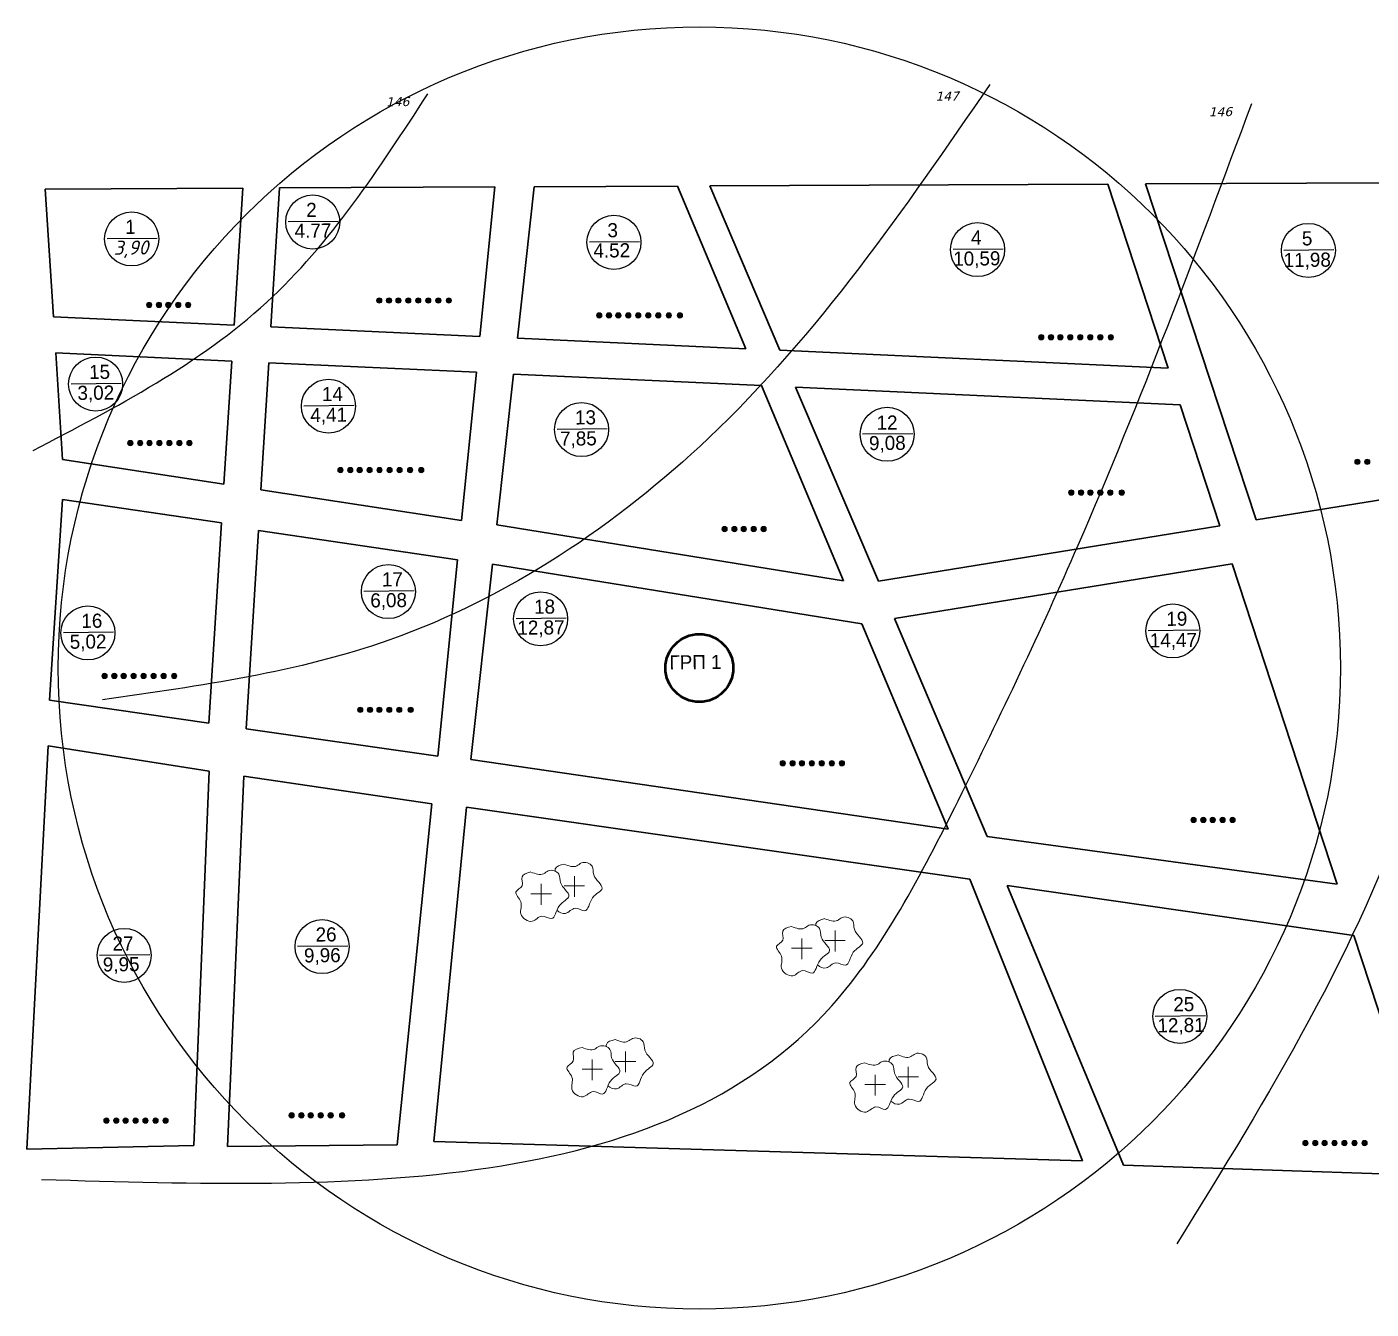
# Model space of a CAD drawing. Header units: millimetres. Extents: x -710977 to 10671, y -929782 to 89628.
# Drawn here: x 2107.4 to 2275.2, y 1886.1 to 2046.1 of the extents above; entities that cross this region are included whole.
import ezdxf

# ---------------------------------------------------------------- set-up
doc = ezdxf.new("R2010")
doc.units = ezdxf.units.MM
doc.header["$LTSCALE"] = 0.4
doc.layers.add('GRP_workPlace', color=100, linetype='Continuous')
doc.layers.add('Площади', color=7, linetype='Continuous')
doc.layers.add('Тонкая', color=82, linetype='Continuous', lineweight=20)
doc.styles.add('style1', font='verdana.ttf', dxfattribs={"oblique": 15})

msp = doc.modelspace()

# ---------------------------------------------------------------- hatches: boundary and pattern name
at = {"layer": 'Тонкая', "ltscale": 10}
for points in [[(2123.028, 2011.393, 1), (2122.357, 2011.393, 1)], [(2124.252, 2011.393, 1), (2123.581, 2011.393, 1)], [(2125.42, 2011.393, 1), (2124.748, 2011.393, 1)], [(2126.659, 2011.393, 1), (2125.987, 2011.393, 1)], [(2127.898, 2011.393, 1), (2127.226, 2011.393, 1)], [(2151.737, 2011.938, 1), (2151.066, 2011.938, 1)], [(2152.961, 2011.938, 1), (2152.29, 2011.938, 1)], [(2154.129, 2011.938, 1), (2153.457, 2011.938, 1)], [(2155.368, 2011.938, 1), (2154.696, 2011.938, 1)], [(2156.607, 2011.938, 1), (2155.935, 2011.938, 1)], [(2157.863, 2011.938, 1), (2157.192, 2011.938, 1)], [(2159.114, 2011.938, 1), (2158.442, 2011.938, 1)], [(2160.426, 2011.938, 1), (2159.755, 2011.938, 1)], [(2179.189, 2010.075, 1), (2178.517, 2010.075, 1)], [(2180.413, 2010.075, 1), (2179.741, 2010.075, 1)], [(2181.58, 2010.075, 1), (2180.909, 2010.075, 1)], [(2182.819, 2010.075, 1), (2182.148, 2010.075, 1)], [(2184.058, 2010.075, 1), (2183.387, 2010.075, 1)], [(2185.315, 2010.075, 1), (2184.643, 2010.075, 1)], [(2186.565, 2010.075, 1), (2185.894, 2010.075, 1)], [(2187.878, 2010.075, 1), (2187.206, 2010.075, 1)], [(2189.26, 2010.075, 1), (2188.589, 2010.075, 1)], [(2234.35, 2007.353, 1), (2233.678, 2007.353, 1)], [(2235.574, 2007.353, 1), (2234.902, 2007.353, 1)], [(2236.741, 2007.353, 1), (2236.07, 2007.353, 1)], [(2237.98, 2007.353, 1), (2237.309, 2007.353, 1)], [(2239.219, 2007.353, 1), (2238.548, 2007.353, 1)], [(2240.476, 2007.353, 1), (2239.804, 2007.353, 1)], [(2241.726, 2007.353, 1), (2241.055, 2007.353, 1)], [(2243.039, 2007.353, 1), (2242.367, 2007.353, 1)], [(2120.681, 1994.145, 1), (2120.01, 1994.145, 1)], [(2121.905, 1994.145, 1), (2121.234, 1994.145, 1)], [(2123.073, 1994.145, 1), (2122.401, 1994.145, 1)], [(2124.312, 1994.145, 1), (2123.64, 1994.145, 1)], [(2125.55, 1994.145, 1), (2124.879, 1994.145, 1)], [(2126.807, 1994.145, 1), (2126.136, 1994.145, 1)], [(2128.058, 1994.145, 1), (2127.386, 1994.145, 1)], [(2273.806, 1991.805, 1), (2273.135, 1991.805, 1)], [(2275.03, 1991.805, 1), (2274.359, 1991.805, 1)], [(2146.904, 1990.774, 1), (2146.233, 1990.774, 1)], [(2148.128, 1990.774, 1), (2147.457, 1990.774, 1)], [(2149.296, 1990.774, 1), (2148.624, 1990.774, 1)], [(2150.535, 1990.774, 1), (2149.863, 1990.774, 1)], [(2151.774, 1990.774, 1), (2151.102, 1990.774, 1)], [(2153.03, 1990.774, 1), (2152.359, 1990.774, 1)], [(2154.281, 1990.774, 1), (2153.609, 1990.774, 1)], [(2155.593, 1990.774, 1), (2154.922, 1990.774, 1)], [(2156.976, 1990.774, 1), (2156.304, 1990.774, 1)], [(2238.098, 1987.971, 1), (2237.427, 1987.971, 1)], [(2239.322, 1987.971, 1), (2238.651, 1987.971, 1)], [(2240.49, 1987.971, 1), (2239.819, 1987.971, 1)], [(2241.729, 1987.971, 1), (2241.058, 1987.971, 1)], [(2242.968, 1987.971, 1), (2242.297, 1987.971, 1)], [(2244.397, 1987.971, 1), (2243.726, 1987.971, 1)], [(2194.84, 1983.42, 1), (2194.169, 1983.42, 1)], [(2196.064, 1983.42, 1), (2195.393, 1983.42, 1)], [(2197.232, 1983.42, 1), (2196.56, 1983.42, 1)], [(2198.471, 1983.42, 1), (2197.799, 1983.42, 1)], [(2199.71, 1983.42, 1), (2199.038, 1983.42, 1)], [(2117.457, 1965.092, 1), (2116.786, 1965.092, 1)], [(2118.682, 1965.092, 1), (2118.01, 1965.092, 1)], [(2119.849, 1965.092, 1), (2119.178, 1965.092, 1)], [(2121.088, 1965.092, 1), (2120.417, 1965.092, 1)], [(2122.327, 1965.092, 1), (2121.656, 1965.092, 1)], [(2123.584, 1965.092, 1), (2122.912, 1965.092, 1)], [(2124.834, 1965.092, 1), (2124.163, 1965.092, 1)], [(2126.146, 1965.092, 1), (2125.475, 1965.092, 1)], [(2149.365, 1960.857, 1), (2148.694, 1960.857, 1)], [(2150.589, 1960.857, 1), (2149.918, 1960.857, 1)], [(2151.757, 1960.857, 1), (2151.086, 1960.857, 1)], [(2152.996, 1960.857, 1), (2152.325, 1960.857, 1)], [(2154.235, 1960.857, 1), (2153.564, 1960.857, 1)], [(2155.664, 1960.857, 1), (2154.993, 1960.857, 1)], [(2202.095, 1954.199, 1), (2201.424, 1954.199, 1)], [(2203.319, 1954.199, 1), (2202.648, 1954.199, 1)], [(2204.487, 1954.199, 1), (2203.816, 1954.199, 1)], [(2205.726, 1954.199, 1), (2205.055, 1954.199, 1)], [(2206.965, 1954.199, 1), (2206.294, 1954.199, 1)], [(2208.222, 1954.199, 1), (2207.55, 1954.199, 1)], [(2209.472, 1954.199, 1), (2208.801, 1954.199, 1)], [(2253.359, 1947.12, 1), (2252.688, 1947.12, 1)], [(2254.583, 1947.12, 1), (2253.912, 1947.12, 1)], [(2255.751, 1947.12, 1), (2255.08, 1947.12, 1)], [(2256.99, 1947.12, 1), (2256.319, 1947.12, 1)], [(2258.229, 1947.12, 1), (2257.558, 1947.12, 1)], [(2117.698, 1909.601, 1), (2117.027, 1909.601, 1)], [(2118.922, 1909.601, 1), (2118.251, 1909.601, 1)], [(2120.09, 1909.601, 1), (2119.419, 1909.601, 1)], [(2121.329, 1909.601, 1), (2120.657, 1909.601, 1)], [(2122.568, 1909.601, 1), (2121.896, 1909.601, 1)], [(2123.824, 1909.601, 1), (2123.153, 1909.601, 1)], [(2125.075, 1909.601, 1), (2124.404, 1909.601, 1)], [(2140.807, 1910.258, 1), (2140.136, 1910.258, 1)], [(2142.031, 1910.258, 1), (2141.36, 1910.258, 1)], [(2143.199, 1910.258, 1), (2142.528, 1910.258, 1)], [(2144.438, 1910.258, 1), (2143.766, 1910.258, 1)], [(2145.677, 1910.258, 1), (2145.005, 1910.258, 1)], [(2147.106, 1910.258, 1), (2146.434, 1910.258, 1)], [(2267.32, 1906.797, 1), (2266.648, 1906.797, 1)], [(2268.544, 1906.797, 1), (2267.873, 1906.797, 1)], [(2269.711, 1906.797, 1), (2269.04, 1906.797, 1)], [(2270.95, 1906.797, 1), (2270.279, 1906.797, 1)], [(2272.189, 1906.797, 1), (2271.518, 1906.797, 1)], [(2273.446, 1906.797, 1), (2272.775, 1906.797, 1)], [(2274.696, 1906.797, 1), (2274.025, 1906.797, 1)]]:
    msp.add_hatch(color=0, dxfattribs=at).paths.add_polyline_path(points)

# ---------------------------------------------------------------- linework, layer by layer
at = {"color": 0, "lineweight": 30}
for p, q in [((2242.337, 2026.465), (2192.657, 2026.231)), ((2242.337, 2026.465), (2249.855, 2003.501)), ((2277.199, 2026.628), (2247.046, 2026.487)), ((2247.046, 2026.487), (2260.829, 1984.554)), ((2134.371, 2025.958), (2109.717, 2025.842)), ((2109.717, 2025.842), (2110.745, 2009.902)), ((2134.371, 2025.958), (2133.284, 2008.865)), ((2137.885, 2008.653), (2138.949, 2025.979)), ((2165.848, 2026.105), (2138.949, 2025.979)), ((2165.848, 2026.105), (2163.975, 2007.453)), ((2168.64, 2007.238), (2170.726, 2026.128)), ((2188.616, 2026.212), (2170.726, 2026.128)), ((2188.616, 2026.212), (2197.158, 2005.926)), ((2201.401, 2005.731), (2192.657, 2026.231)), ((2110.745, 2009.902), (2133.284, 2008.865)), ((2137.885, 2008.653), (2163.975, 2007.453)), ((2168.64, 2007.238), (2197.158, 2005.926)), ((2111.036, 2005.388), (2111.892, 1992.114)), ((2111.036, 2005.388), (2132.999, 2004.378)), ((2201.401, 2005.731), (2249.855, 2003.501)), ((2132.999, 2004.378), (2132.022, 1989.031)), ((2136.636, 1988.324), (2137.609, 2004.166)), ((2137.609, 2004.166), (2163.525, 2002.973)), ((2163.525, 2002.973), (2161.67, 1984.49)), ((2166.07, 1983.961), (2168.146, 2002.761)), ((2168.146, 2002.761), (2199.09, 2001.337)), ((2199.09, 2001.337), (2209.36, 1976.944)), ((2213.692, 1976.914), (2203.359, 2001.141)), ((2203.359, 2001.141), (2251.35, 1998.933)), ((2251.35, 1998.933), (2256.298, 1983.82)), ((2111.892, 1992.114), (2132.022, 1989.031)), ((2136.636, 1988.324), (2161.67, 1984.49)), ((2289.454, 1989.194), (2260.829, 1984.554)), ((2110.276, 1962.061), (2111.892, 1987.114)), ((2111.892, 1987.114), (2131.714, 1984.177)), ((2131.714, 1984.177), (2130.123, 1959.175)), ((2134.801, 1958.471), (2136.323, 1983.246)), ((2136.323, 1983.246), (2161.176, 1979.566)), ((2166.07, 1983.961), (2209.36, 1976.944)), ((2256.298, 1983.82), (2213.692, 1976.914)), ((2161.176, 1979.566), (2158.717, 1955.078)), ((2162.834, 1954.66), (2165.528, 1979.049)), ((2165.528, 1979.049), (2211.62, 1971.578)), ((2257.852, 1979.072), (2215.686, 1972.237)), ((2257.852, 1979.072), (2270.942, 1939.087)), ((2211.62, 1971.578), (2222.396, 1945.984)), ((2227.283, 1945.048), (2215.686, 1972.237)), ((2130.123, 1959.175), (2110.276, 1962.061)), ((2158.717, 1955.078), (2134.801, 1958.471)), ((2107.433, 1906.05), (2110.096, 1956.364)), ((2110.096, 1956.364), (2130.194, 1953.192)), ((2222.396, 1945.984), (2162.834, 1954.66)), ((2130.194, 1953.192), (2128.269, 1906.475)), ((2132.485, 1906.361), (2134.49, 1952.562)), ((2134.49, 1952.562), (2157.974, 1949.127)), ((2157.974, 1949.127), (2153.64, 1906.57)), ((2158.206, 1907.012), (2162.302, 1948.72)), ((2162.302, 1948.72), (2225.087, 1939.725)), ((2270.942, 1939.087), (2227.283, 1945.048)), ((2225.087, 1939.725), (2239.17, 1904.573)), ((2244.304, 1904.035), (2229.762, 1938.935)), ((2229.762, 1938.935), (2273.027, 1932.72)), ((2273.027, 1932.72), (2282.837, 1902.754)), ((2128.269, 1906.475), (2107.433, 1906.05)), ((2153.64, 1906.57), (2132.485, 1906.361)), ((2239.17, 1904.573), (2158.206, 1907.012)), ((2282.837, 1902.754), (2244.304, 1904.035))]:
    msp.add_line(p, q, dxfattribs=at)
at = {"color": 241, "lineweight": 25}
for p, q in [((2146.299, 2021.805), (2140.045, 2021.736)), ((2123.702, 2019.692), (2117.449, 2019.623)), ((2183.889, 2019.271), (2177.635, 2019.202)), ((2229.261, 2018.361), (2223.007, 2018.291)), ((2270.55, 2018.255), (2264.297, 2018.186)), ((2119.202, 2001.583), (2112.948, 2001.514)), ((2148.261, 1998.825), (2142.008, 1998.756)), ((2179.843, 1995.906), (2173.59, 1995.837)), ((2217.98, 1995.314), (2211.726, 1995.245)), ((2155.743, 1975.692), (2149.489, 1975.622)), ((2174.736, 1972.288), (2168.482, 1972.218)), ((2118.238, 1970.53), (2111.984, 1970.46)), ((2253.635, 1970.779), (2247.381, 1970.71)), ((2147.469, 1931.388), (2141.215, 1931.319)), ((2122.764, 1930.291), (2116.51, 1930.221)), ((2254.505, 1922.681), (2248.251, 1922.612))]:
    msp.add_line(p, q, dxfattribs=at)
for centre in [(2143.107, 2021.731), (2120.51, 2019.618), (2180.696, 2019.198), (2226.068, 2018.287), (2267.358, 2018.182), (2116.009, 2001.51), (2145.069, 1998.752), (2176.651, 1995.833), (2214.788, 1995.241), (2152.551, 1975.618), (2171.543, 1972.214), (2115.045, 1970.456), (2250.442, 1970.705), (2144.276, 1931.315), (2119.572, 1930.217), (2251.313, 1922.608)]:
    msp.add_circle(centre, 3.373, dxfattribs=at)
at = {"ltscale": 0.5}
for points in [[(2227.592, 2038.888), (2192.523, 1994.794), (2152.726, 1969.598), (2116.87, 1962.118)], [(2108.201, 1993.219), (2137.359, 2011.723), (2157.455, 2037.707)], [(2109.263, 1902.253), (2207.89, 1923.93), (2223.652, 1949.52), (2238.625, 1981.409), (2260.296, 2036.526)], [(2289.199, 2037.158), (2288.645, 2000.598), (2280.329, 1951.297), (2250.945, 1894.241)]]:
    msp.add_spline(points, degree=3, dxfattribs=at)
at = {"layer": 'GRP_workPlace'}
msp.add_circle((2191.349, 1966.079), 80, dxfattribs=at)
at = {"layer": 'GRP_workPlace', "color": 1, "lineweight": 50}
msp.add_circle((2191.349, 1966.079), 4.23, dxfattribs=at)
at = {"layer": 'Тонкая', "color": 6}
for p, q in [((2175.752, 1940.106), (2175.752, 1937.523)), ((2175.752, 1938.887), (2175.752, 1940.106)), ((2171.605, 1937.909), (2171.605, 1939.129)), ((2171.605, 1939.129), (2171.605, 1936.546)), ((2208.282, 1933.305), (2208.282, 1930.722)), ((2208.282, 1932.086), (2208.282, 1933.305)), ((2204.135, 1931.108), (2204.135, 1932.328)), ((2204.135, 1932.328), (2204.135, 1929.745)), ((2182.131, 1918.216), (2182.131, 1915.633)), ((2182.131, 1916.997), (2182.131, 1918.216)), ((2177.983, 1916.019), (2177.983, 1917.239)), ((2177.983, 1917.239), (2177.983, 1914.655)), ((2217.425, 1916.303), (2217.425, 1913.72)), ((2217.425, 1915.084), (2217.425, 1916.303)), ((2213.277, 1914.106), (2213.277, 1915.326)), ((2213.277, 1915.326), (2213.277, 1912.743))]:
    msp.add_line(p, q, dxfattribs=at)
at = {"layer": 'Тонкая', "color": 0, "ltscale": 10}
for centre in [(2122.692, 2011.393), (2123.916, 2011.393), (2125.084, 2011.393), (2126.323, 2011.393), (2127.562, 2011.393), (2151.401, 2011.938), (2152.625, 2011.938), (2153.793, 2011.938), (2155.032, 2011.938), (2156.271, 2011.938), (2157.527, 2011.938), (2158.778, 2011.938), (2160.09, 2011.938), (2178.853, 2010.075), (2180.077, 2010.075), (2181.245, 2010.075), (2182.484, 2010.075), (2183.722, 2010.075), (2184.979, 2010.075), (2186.23, 2010.075), (2187.542, 2010.075), (2188.925, 2010.075), (2234.014, 2007.353), (2235.238, 2007.353), (2236.406, 2007.353), (2237.645, 2007.353), (2238.883, 2007.353), (2240.14, 2007.353), (2241.391, 2007.353), (2242.703, 2007.353), (2120.345, 1994.145), (2121.569, 1994.145), (2122.737, 1994.145), (2123.976, 1994.145), (2125.215, 1994.145), (2126.471, 1994.145), (2127.722, 1994.145), (2273.471, 1991.805), (2274.695, 1991.805), (2146.568, 1990.774), (2147.792, 1990.774), (2148.96, 1990.774), (2150.199, 1990.774), (2151.438, 1990.774), (2152.695, 1990.774), (2153.945, 1990.774), (2155.257, 1990.774), (2156.64, 1990.774), (2237.763, 1987.971), (2238.987, 1987.971), (2240.154, 1987.971), (2241.393, 1987.971), (2242.632, 1987.971), (2244.061, 1987.971), (2194.504, 1983.42), (2195.728, 1983.42), (2196.896, 1983.42), (2198.135, 1983.42), (2199.374, 1983.42), (2117.122, 1965.092), (2118.346, 1965.092), (2119.513, 1965.092), (2120.752, 1965.092), (2121.991, 1965.092), (2123.248, 1965.092), (2124.498, 1965.092), (2125.811, 1965.092), (2149.03, 1960.857), (2150.254, 1960.857), (2151.421, 1960.857), (2152.66, 1960.857), (2153.899, 1960.857), (2155.328, 1960.857), (2201.76, 1954.199), (2202.984, 1954.199), (2204.151, 1954.199), (2205.39, 1954.199), (2206.629, 1954.199), (2207.886, 1954.199), (2209.136, 1954.199), (2253.024, 1947.12), (2254.248, 1947.12), (2255.415, 1947.12), (2256.654, 1947.12), (2257.893, 1947.12), (2117.363, 1909.601), (2118.587, 1909.601), (2119.754, 1909.601), (2120.993, 1909.601), (2122.232, 1909.601), (2123.489, 1909.601), (2124.739, 1909.601), (2140.472, 1910.258), (2141.696, 1910.258), (2142.863, 1910.258), (2144.102, 1910.258), (2145.341, 1910.258), (2146.77, 1910.258), (2266.984, 1906.797), (2268.208, 1906.797), (2269.376, 1906.797), (2270.615, 1906.797), (2271.854, 1906.797), (2273.11, 1906.797), (2274.361, 1906.797)]:
    msp.add_circle(centre, 0.336, dxfattribs=at)
at = {"layer": 'Тонкая', "color": 6}
for points in [[(2170.341, 1940.625), (2169.231, 1940.025), (2169.231, 1938.915), (2168.465, 1938.15), (2169.081, 1936.905), (2169.081, 1935.405), (2170.491, 1934.475), (2171.714, 1935.114), (2172.893, 1934.805), (2173.888, 1936.43), (2175.069, 1937.61), (2174.029, 1939.305), (2173.824, 1940.355), (2172.503, 1940.775), (2171.918, 1940.412), (2170.336, 1940.619)], [(2170.337, 1937.909), (2172.889, 1937.909)], [(2174.484, 1938.887), (2177.037, 1938.887)], [(2202.871, 1933.824), (2201.761, 1933.224), (2201.761, 1932.114), (2200.995, 1931.349), (2201.611, 1930.104), (2201.611, 1928.604), (2203.021, 1927.674), (2204.244, 1928.313), (2205.423, 1928.004), (2206.418, 1929.629), (2207.599, 1930.81), (2206.559, 1932.504), (2206.354, 1933.554), (2205.033, 1933.974), (2204.447, 1933.611), (2202.866, 1933.818)], [(2202.867, 1931.108), (2205.419, 1931.108)], [(2207.014, 1932.086), (2209.567, 1932.086)], [(2176.72, 1918.735), (2175.609, 1918.135), (2175.609, 1917.025), (2174.844, 1916.26), (2175.459, 1915.015), (2175.459, 1913.515), (2176.87, 1912.585), (2178.092, 1913.223), (2179.271, 1912.915), (2180.267, 1914.54), (2181.447, 1915.72), (2180.408, 1917.415), (2180.202, 1918.465), (2178.881, 1918.885), (2178.296, 1918.522), (2176.714, 1918.729)], [(2176.715, 1916.019), (2179.268, 1916.019)], [(2180.862, 1916.997), (2183.415, 1916.997)], [(2212.014, 1916.822), (2210.903, 1916.222), (2210.903, 1915.112), (2210.138, 1914.347), (2210.753, 1913.102), (2210.753, 1911.602), (2212.164, 1910.672), (2213.386, 1911.311), (2214.565, 1911.002), (2215.561, 1912.627), (2216.741, 1913.808), (2215.702, 1915.502), (2215.496, 1916.552), (2214.175, 1916.972), (2213.59, 1916.609), (2212.008, 1916.816)], [(2212.009, 1914.106), (2214.562, 1914.106)], [(2216.156, 1915.084), (2218.709, 1915.084)]]:
    msp.add_spline(points, degree=3, dxfattribs=at)
for points, knots in [([(2174.489, 1941.602), (2173.981, 1941.476), (2173.353, 1941.319), (2173.356, 1940.827), (2173.366, 1940.727)], [0, 0, 0, 0, 1.2624019, 1.5601918, 1.5601918, 1.5601918, 1.5601918]), ([(2173.571, 1935.842), (2173.867, 1935.557), (2174.821, 1935.145), (2175.711, 1936.519), (2177.485, 1935.201), (2177.618, 1937.639), (2180.024, 1938.541), (2177.911, 1939.917), (2178.25, 1941.548), (2176.773, 1942.029), (2175.862, 1941.071), (2175.05, 1941.38), (2174.483, 1941.597)], [6.9446187, 6.9446187, 6.9446187, 6.9446187, 8.0326898, 9.4115689, 10.6307294, 12.536176, 14.2057588, 16.1935864, 17.2635322, 18.6495446, 19.3379741, 20.9331365, 20.9331365, 20.9331365, 20.9331365]), ([(2207.019, 1934.802), (2206.511, 1934.675), (2205.883, 1934.518), (2205.886, 1934.026), (2205.896, 1933.926)], [0, 0, 0, 0, 1.2624019, 1.5601918, 1.5601918, 1.5601918, 1.5601918]), ([(2206.101, 1929.041), (2206.397, 1928.756), (2207.351, 1928.344), (2208.241, 1929.718), (2210.015, 1928.4), (2210.148, 1930.839), (2212.554, 1931.741), (2210.441, 1933.116), (2210.78, 1934.747), (2209.303, 1935.228), (2208.392, 1934.27), (2207.58, 1934.579), (2207.013, 1934.796)], [6.9446187, 6.9446187, 6.9446187, 6.9446187, 8.0326898, 9.4115689, 10.6307294, 12.536176, 14.2057588, 16.1935864, 17.2635322, 18.6495446, 19.3379741, 20.9331365, 20.9331365, 20.9331365, 20.9331365]), ([(2180.867, 1919.712), (2180.359, 1919.586), (2179.731, 1919.429), (2179.735, 1918.937), (2179.745, 1918.836)], [0, 0, 0, 0, 1.2624019, 1.5601918, 1.5601918, 1.5601918, 1.5601918]), ([(2179.949, 1913.952), (2180.245, 1913.667), (2181.2, 1913.255), (2182.089, 1914.628), (2183.863, 1913.31), (2183.996, 1915.749), (2186.403, 1916.651), (2184.289, 1918.027), (2184.628, 1919.658), (2183.151, 1920.139), (2182.241, 1919.18), (2181.429, 1919.49), (2180.862, 1919.706)], [6.9446187, 6.9446187, 6.9446187, 6.9446187, 8.0326898, 9.4115689, 10.6307294, 12.536176, 14.2057588, 16.1935864, 17.2635322, 18.6495446, 19.3379741, 20.9331365, 20.9331365, 20.9331365, 20.9331365]), ([(2216.161, 1917.8), (2215.653, 1917.673), (2215.025, 1917.516), (2215.029, 1917.024), (2215.039, 1916.924)], [0, 0, 0, 0, 1.2624019, 1.5601918, 1.5601918, 1.5601918, 1.5601918]), ([(2215.243, 1912.039), (2215.539, 1911.754), (2216.494, 1911.342), (2217.383, 1912.716), (2219.157, 1911.398), (2219.29, 1913.837), (2221.697, 1914.739), (2219.583, 1916.114), (2219.922, 1917.745), (2218.445, 1918.226), (2217.535, 1917.268), (2216.723, 1917.577), (2216.156, 1917.794)], [6.9446187, 6.9446187, 6.9446187, 6.9446187, 8.0326898, 9.4115689, 10.6307294, 12.536176, 14.2057588, 16.1935864, 17.2635322, 18.6495446, 19.3379741, 20.9331365, 20.9331365, 20.9331365, 20.9331365])]:
    msp.add_open_spline(points, degree=3, knots=knots, dxfattribs=at)

# ---------------------------------------------------------------- texts
at = {"color": 2, "ltscale": 0.5, "attachment_point": 1, "rotation": 0.63657}
for s, width, insert, char_height in [('2', 5.01493, (2142.283, 2024.116), 1.759), ('1', 5.01493, (2119.686, 2022.003), 1.759), ('4.{\\Ftxt|c204;77}', 8.51432, (2140.833, 2021.505), 1.75896), ('3', 5.01493, (2179.873, 2021.582), 1.759), ('4', 5.01493, (2225.245, 2020.671), 1.759), ('5', 5.01493, (2266.534, 2020.566), 1.759), ('{\\fISOCPEUR|b0|i1|c204|p34;3,90}', 8.51432, (2118.237, 2019.392), 1.75896), ('4.{\\Ftxt|c204;52}', 8.51432, (2178.122, 2019.04), 1.75896), ('{\\Ftxt|c204;10,59}', 8.51432, (2223.024, 2018.025), 1.75896), ('{\\Ftxt|c204;11,98}', 8.51432, (2264.261, 2017.854), 1.75896), ('15', 5.01493, (2115.186, 2003.894), 1.759), ('{\\Ftxt|c204;3,02}', 8.51432, (2113.736, 2001.284), 1.75896), ('14', 5.01493, (2144.245, 2001.136), 1.759), ('{\\Ftxt|c204;4,41}', 8.51432, (2142.795, 1998.525), 1.75896), ('13', 5.01493, (2175.827, 1998.217), 1.759), ('12', 5.01493, (2213.458, 1997.565), 1.759), ('{\\Ftxt|c204;7,85}', 8.51432, (2173.96, 1995.575), 1.75896), ('{\\Ftxt|c204;9,08}', 8.51432, (2212.514, 1995.015), 1.75896), ('17', 5.01493, (2151.727, 1978.003), 1.759), ('{\\Ftxt|c204;6,08}', 8.51432, (2150.277, 1975.392), 1.75896), ('18', 5.01493, (2170.72, 1974.599), 1.759), ('16', 5.01493, (2114.222, 1972.84), 1.759), ('19', 5.01493, (2249.619, 1973.09), 1.759), ('{\\Ftxt|c204;12,87}', 8.51432, (2168.635, 1971.977), 1.75896), ('{\\Ftxt|c204;5,02}', 8.51432, (2112.772, 1970.23), 1.75896), ('{\\Ftxt|c204;14,47}', 8.51432, (2247.556, 1970.395), 1.75896), ('27', 5.01493, (2118.109, 1932.562), 1.759), ('26', 5.01493, (2143.453, 1933.699), 1.759), ('{\\Ftxt|c204;9,96}', 8.51432, (2142.003, 1931.089), 1.75896), ('{\\Ftxt|c204;9,95}', 8.51432, (2116.901, 1929.96), 1.75896), ('25', 5.01493, (2250.489, 1924.992), 1.759), ('{\\Ftxt|c204;12,81}', 8.51432, (2248.509, 1922.361), 1.75896)]:
    msp.add_mtext_dynamic_manual_height_columns(s, width=width, gutter_width=17.59, heights=[0], dxfattribs=dict(at, insert=insert, char_height=char_height))
at = {"layer": 'GRP_workPlace', "color": 2, "ltscale": 0.5, "insert": (2187.614, 1967.655), "char_height": 1.75896, "attachment_point": 1, "rotation": 0.63657}
msp.add_mtext_dynamic_manual_height_columns('{\\Ftxt|c204;ГРП 1}', width=10.85366, gutter_width=17.59, heights=[2.587], dxfattribs=at)
at = {"layer": 'Площади', "color": 0, "lineweight": 30, "style": 'style1', "oblique": 15}
for s, p in [('146', (2152.232, 2036.166)), ('147', (2220.816, 2036.862)), ('146', (2254.911, 2034.914))]:
    msp.add_text(s, height=1.12, rotation=0.71037, dxfattribs=at).set_placement(p)

doc.saveas('drawing.dxf')
